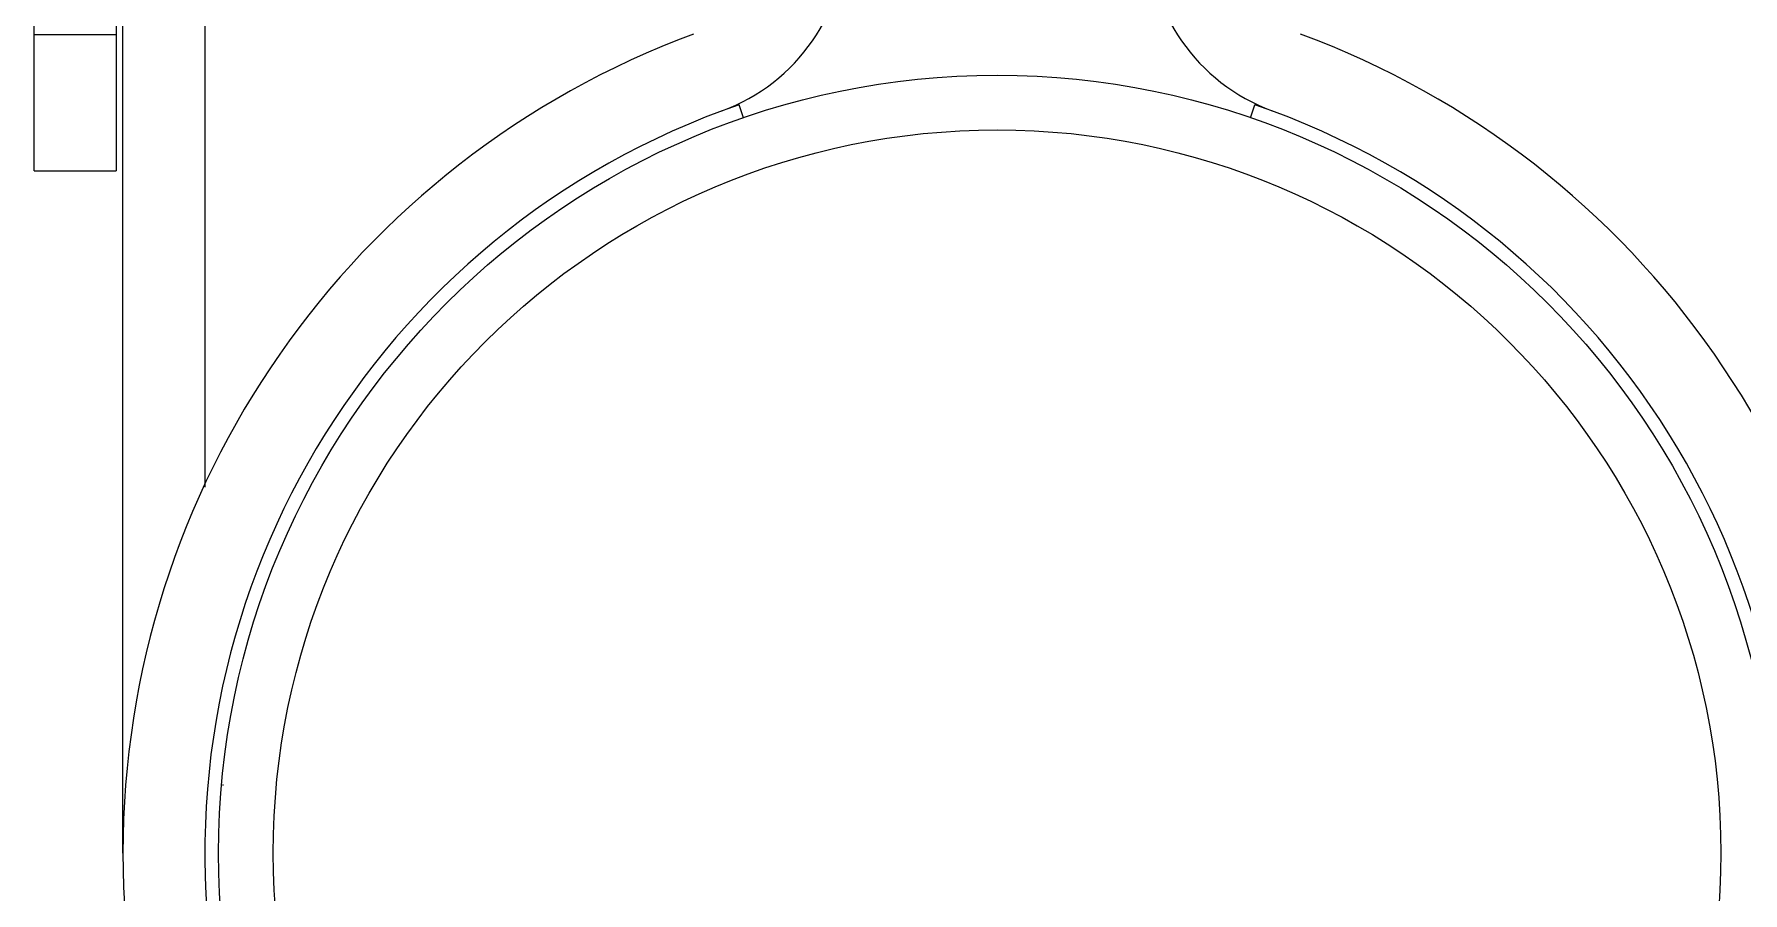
# Model space of a CAD drawing. Extents: x 1725261 to 1937680, y 860327 to 1571294.
# Drawn here: x 1846008 to 1847461, y 1247687 to 1248418 of the extents above; entities that cross this region are included whole.
import ezdxf

# ---------------------------------------------------------------- set-up
doc = ezdxf.new("R2010")
doc.units = 0
doc.header["$LTSCALE"] = 1000
doc.header["$MEASUREMENT"] = 0

msp = doc.modelspace()

# ---------------------------------------------------------------- linework, layer by layer
at = {"linetype": 'Continuous'}
for p, q in [((1846007.8, 1248301.7), (1846007.8, 1248795.3)), ((1846077.5, 1248795.3), (1846077.5, 1248301.7)), ((1846083.3, 1247720.9), (1846083.3, 1248789.5)), ((1846153, 1248789.5), (1846153, 1248032.5)), ((1846007.8, 1248417.8), (1846077.5, 1248417.8)), ((1846611.1, 1248346.9), (1846607.3, 1248357.9)), ((1847042.3, 1248346.9), (1847046, 1248357.9)), ((1846007.8, 1248301.7), (1846077.5, 1248301.7)), ((1846167.8, 1247778.9), (1846168.7, 1247778.9))]:
    msp.add_line(p, q, dxfattribs=at)
for radius in [662.1, 615.6]:
    msp.add_circle((1846826.7, 1247720.9), radius, dxfattribs=at)
for centre, radius, start, end in [((1846536.3, 1248505.2), 162.6, 290.3175, 0), ((1847117.1, 1248505.2), 162.6, 180, 249.6825), ((1846826.7, 1247720.9), 743.4, 110.3175, 249.6825), ((1846826.7, 1247720.9), 743.4, 290.3175, 69.6825), ((1846826.7, 1247720.9), 673.7, 109, 71)]:
    msp.add_arc(centre, radius, start, end, dxfattribs=at)

doc.saveas('drawing.dxf')
